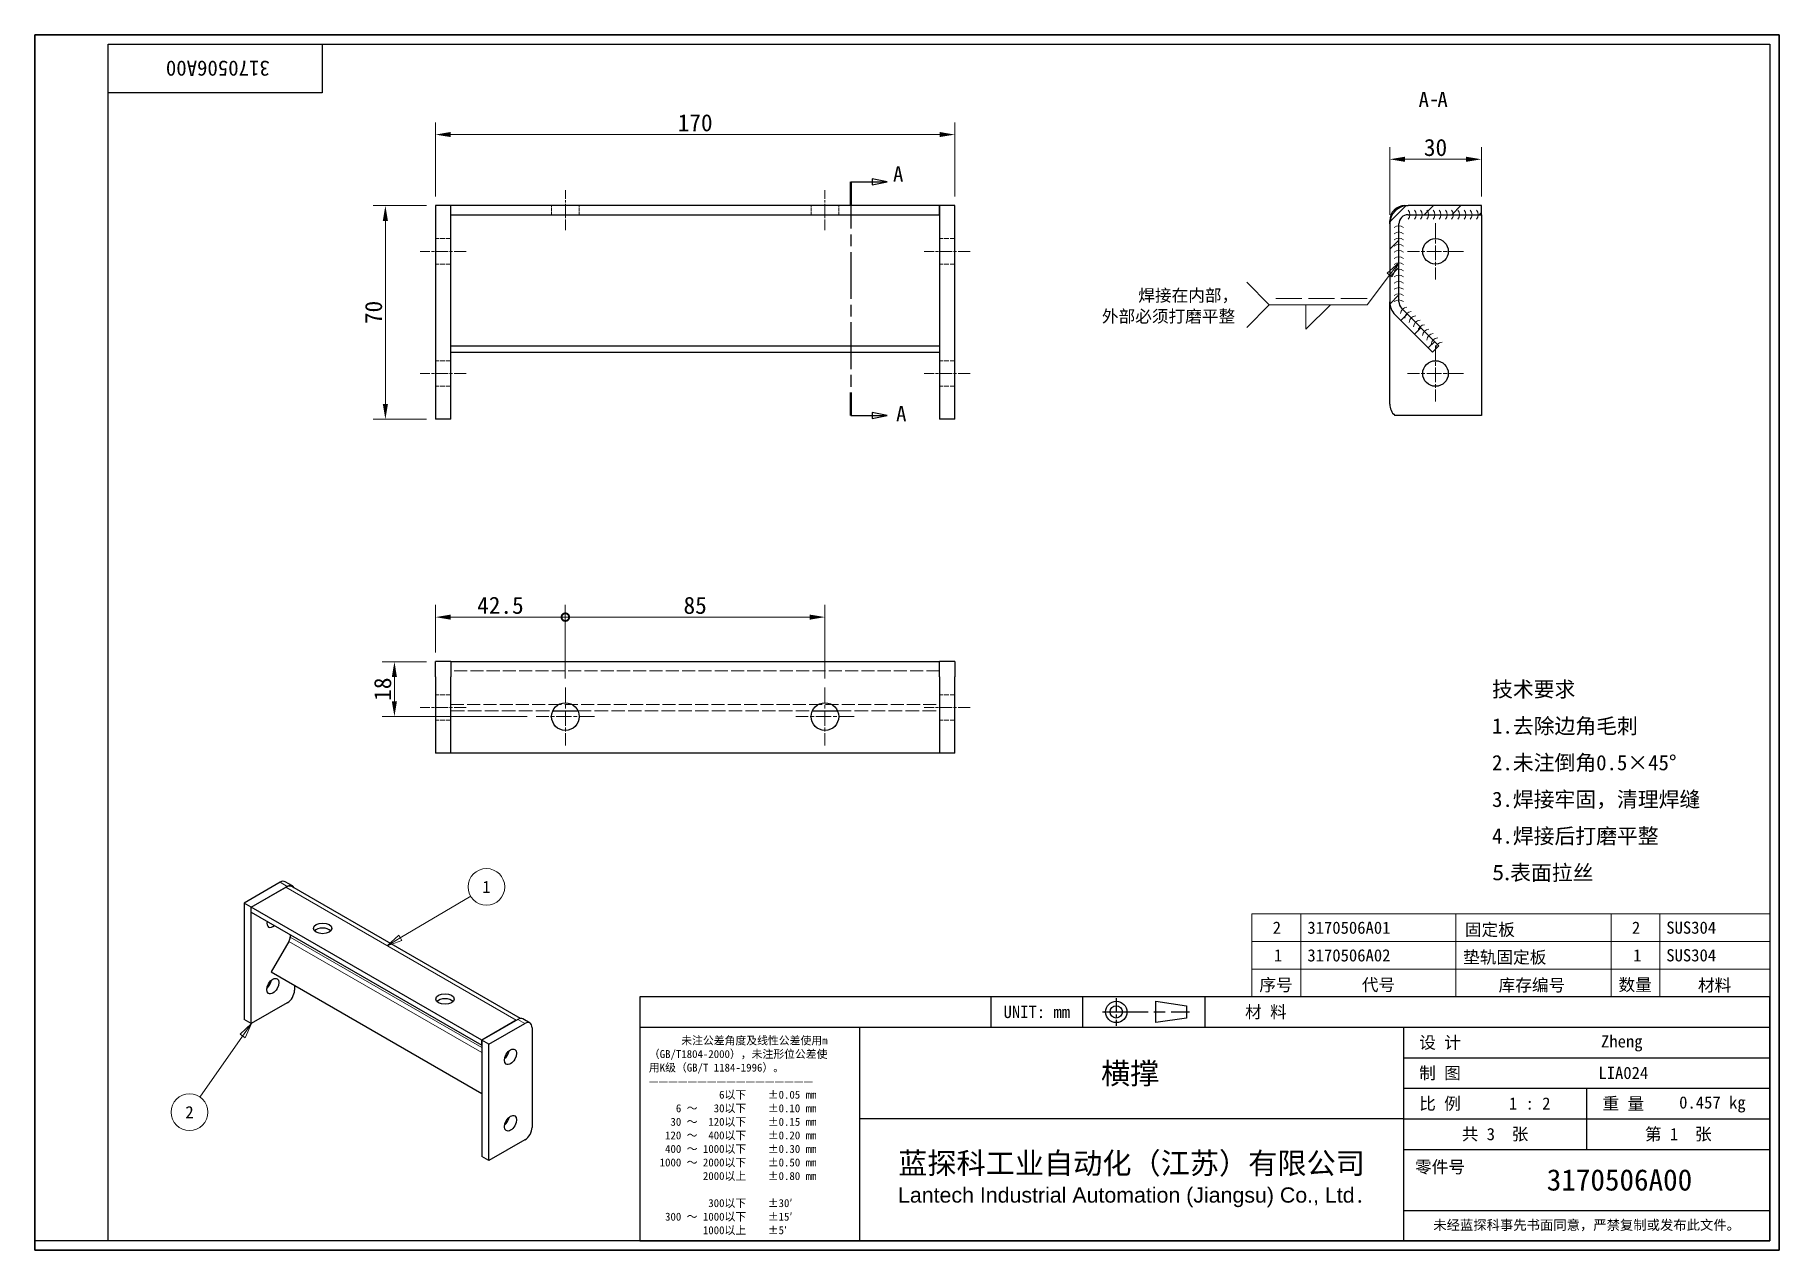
# Model space of a CAD drawing. Header units: millimetres. Extents: x 12 to 583, y 11 to 409.
import ezdxf
from ezdxf.enums import TextEntityAlignment as Align

# ---------------------------------------------------------------- set-up
doc = ezdxf.new("R2010")
doc.units = ezdxf.units.MM
doc.header["$LTSCALE"] = 2
doc.linetypes.add('CHAIN', pattern=[0.3543, 0.2362, -0.0295, 0.0591, -0.0295])
doc.linetypes.add('DASHED', pattern=[0.2067, 0.1654, -0.0413])
for name, color, linetype, lineweight in [('1', 7, 'Continuous', 18), ('剖面线 (ISO)', 7, 'Continuous', 18), ('可见 (ISO)', 7, 'Continuous', 25), ('可见窄的 (ISO)', 7, 'Continuous', 18), ('图框 (ISO)', 7, 'Continuous', 35), ('标题 (ISO)', 7, 'Continuous', 25)]:
    doc.layers.add(name, color=color, linetype=linetype, lineweight=lineweight)
for name, color, linetype, lineweight, true_color in [('中心标记 (ISO)', 1, 'CHAIN', 18, 0xff0000), ('中心线 (ISO)', 1, 'CHAIN', 18, 0xff0000), ('剖切线 (ISO)', 7, 'CHAIN', 25, 0x008000), ('尺寸 (ISO)', 7, 'Continuous', 18, 0x008000), ('符号 (ISO)', 7, 'Continuous', 18, 0x008000), ('隐藏 (ISO)', 5, 'DASHED', 18, 0x0000ff)]:
    doc.layers.add(name, color=color, linetype=linetype, lineweight=lineweight, true_color=true_color)
doc.styles.add('HZ_33', font='simfang.ttf')
doc.styles.add('文本样式164', font='SimSun.ttf')
doc.styles.add('文本样式165', font='SimSun.ttf')
doc.styles.add('文本样式179', font='calibri.ttf')
doc.styles.add('文本样式74', font='SimSun.ttf')
doc.styles.add('最新国标', font='simfang.ttf')
doc.styles.add('注释文本 (ISO)', font='simfang.ttf')
doc.dimstyles.new('默认 (GB)', dxfattribs={"dimscale": 2, "dimtxt": 2.8, "dimasz": 2.5, "dimexe": 2, "dimexo": 1.5, "dimgap": 0.5, "dimtad": 1, "dimtoh": 1, "dimdsep": 46, "dimtxsty": '最新国标', "dimcen": 0.09, "dimdle": 10, "dimclrd": 256, "dimclre": 256, "dimclrt": 256, "dimaunit": 1, "dimadec": 3, "dimazin": 2, "dimtfac": 0.535714, "dimtdec": 3, "dimtmove": 0, "dimatfit": 3, "dimfxl": 0, "dimtolj": 1, "dimlwd": -1, "dimlwe": -1, "dimarcsym": 0})

# ---------------------------------------------------------------- blocks, each defined once
blk = doc.blocks.new('图框 最新国标')
at = {"layer": '图框 (ISO)'}
for p, q in [((6, 7), (6, 204.5)), ((6, 204.5), (291.5, 204.5)), ((291.5, 204.5), (291.5, 5.5)), ((6, 7), (6, 5.5)), ((6, 7), (6, 5.5)), ((291.5, 5.5), (6, 5.5))]:
    blk.add_line(p, q, dxfattribs=at)
at = {"layer": '图框 (ISO)', "color": 7, "linetype": 'Continuous', "lineweight": 25}
for p, q in [((18, 203), (290, 203)), ((18, 7), (18, 203)), ((18, 203), (290, 203)), ((53, 203), (53, 195)), ((290, 203), (290, 7)), ((290, 203), (290, 7)), ((53, 195), (18, 195)), ((290, 7), (6, 7)), ((290, 7), (18, 7))]:
    blk.add_line(p, q, dxfattribs=at)
at = {"layer": '图框 (ISO)', "style": '文本样式74'}
blk.add_attdef('零件代号_001', (44.45, 200.25), '', height=2.5, rotation=180, dxfattribs=at)
blk = doc.blocks.new('标题栏 最新国标')
at = {"layer": '标题 (ISO)'}
for p, q in [((381.98, -183.84), (196.98, -183.84)), ((196.98, -183.84), (196.98, -223.84)), ((254.48, -183.84), (254.48, -188.84)), ((269.48, -183.84), (269.48, -188.84)), ((281.48, -188.09), (281.48, -184.59)), ((281.48, -184.59), (286.48, -185.34)), ((286.48, -185.34), (286.48, -187.34)), ((289.48, -183.84), (289.48, -188.84)), ((381.98, -223.84), (381.98, -183.84)), ((383.48, -183.84), (383.48, -225.34)), ((286.48, -187.34), (281.48, -188.09)), ((196.98, -188.84), (381.98, -188.84)), ((232.98, -188.84), (232.98, -223.84)), ((321.98, -188.84), (321.98, -223.84)), ((321.98, -193.84), (381.98, -193.84)), ((321.98, -198.84), (381.98, -198.84)), ((351.98, -198.84), (351.98, -208.84)), ((321.98, -203.84), (232.98, -203.84)), ((321.98, -203.84), (381.98, -203.84)), ((321.98, -208.84), (381.98, -208.84)), ((321.98, -218.84), (381.98, -218.84)), ((196.98, -223.84), (381.98, -223.84)), ((383.48, -225.34), (196.98, -225.34))]:
    blk.add_line(p, q, dxfattribs=at)
at = {"layer": '标题 (ISO)', "linetype": 'CHAIN', "ltscale": 5.000333}
blk.add_line((274.98, -184.09), (274.98, -188.59), dxfattribs=at)
at = {"layer": '标题 (ISO)', "linetype": 'CHAIN', "ltscale": 15.834605}
blk.add_line((272.73, -186.34), (286.98, -186.34), dxfattribs=at)
at = {"layer": '标题 (ISO)'}
for radius in [1.75, 1]:
    blk.add_circle((274.98, -186.34), radius, dxfattribs=at)
at = {"layer": '1', "style": '文本样式164'}
for s, p in [('UNIT: mm', (261.98, -186.34)), ('材 料', (299.48, -186.34)), ('设 计', (327.98, -191.34)), ('制 图', (327.98, -196.34)), ('比 例', (327.98, -201.34)), ('重 量', (357.98, -201.34)), ('共 3  张', (336.98, -206.34)), ('第 1  张', (366.98, -206.34))]:
    blk.add_text(s, height=2, dxfattribs=at).set_placement(p, align=Align.MIDDLE_CENTER)
at = {"layer": '标题 (ISO)', "style": '注释文本 (ISO)'}
for s, insert, char_height, attachment_point, line_spacing_factor in [('\\fSimSun|b0|i0;{\\H1.3000;      未注公差角度及线性公差使用m\\P}\\fSimSun|b0|i0;{\\H1.3000;（GB/T1804-2000），未注形位公差使\\P}\\fSimSun|b0|i0;{\\H1.3000;用K级（GB/T 1184-1996）。\\P}\\fSimSun|b0|i0;{\\H1.3000;—————————————————\\P}\\fSimSun|b0|i0;{\\H1.3000;             6以下    ±0.05 mm\\P}\\fSimSun|b0|i0;{\\H1.3000;     6 ～   30以下    ±0.10 mm\\P}\\fSimSun|b0|i0;{\\H1.3000;    30 ～  120以下    ±0.15 mm\\P}\\fSimSun|b0|i0;{\\H1.3000;   120 ～  400以下    ±0.20 mm\\P}\\fSimSun|b0|i0;{\\H1.3000;   400 ～ 1000以下    ±0.30 mm\\P}\\fSimSun|b0|i0;{\\H1.3000;  1000 ～ 2000以下    ±0.50 mm\\P}\\fSimSun|b0|i0;{\\H1.3000;          2000以上    ±0.80 mm\\P}\\fSimSun|b0|i0;{\\H1.3000;\\P}\\fSimSun|b0|i0;{\\H1.3000;           300以下    ±30′\\P}\\fSimSun|b0|i0;{\\H1.3000;   300 ～ 1000以下    ±15′\\P}\\fSimSun|b0|i0;{\\H1.3000;          1000以上    ±5′}', (198.48, -206.63), 1.3, 4, 1.023913), ('{\\fMicrosoft YaHei|b0|i0|c134|p34;\\H1.75x;蓝探科工业自动化（江苏）有限公司\\P\\fArial|b0|i0|c0|p34;\\H0.71429x;Lantech Industrial Automation (Jiangsu) Co., Ltd\\fFangSong|b0|i0|c134|p49;.\\H1.15195x; }', (277.48, -213.84), 2, 5, 0.978695)]:
    blk.add_mtext(s, dxfattribs=dict(at, insert=insert, char_height=char_height, attachment_point=attachment_point, line_spacing_factor=line_spacing_factor))
at = {"layer": '标题 (ISO)', "attachment_point": 5, "style": '注释文本 (ISO)'}
for s, insert, char_height in [('\\fFangSong|b0|i0;LIA024', (357.98, -196.34), 2), ('\\fFangSong|b0|i0;零件号', (327.98, -211.84), 2), ('\\fSimSun|b0|i0;{\\H1.6000;未经蓝探科事先书面同意，严禁复制或发布此文件。}', (351.98, -221.34), 1.6)]:
    blk.add_mtext(s, dxfattribs=dict(at, insert=insert, char_height=char_height))
at = {"layer": '标题 (ISO)', "style": '注释文本 (ISO)'}
blk.add_attdef('材料', text='', height=2, dxfattribs=at).set_placement((324.48, -186.34), align=Align.MIDDLE_CENTER)
at = {"layer": '标题 (ISO)'}
for tag, p, height, style in [('设计人_001', (354.33, -192.16), 2, '注释文本 (ISO)'), ('库存编号_001', (272.49, -198.15), 3.5, '文本样式165'), ('视图比例_001', (339.26, -202.33), 2, '注释文本 (ISO)'), ('质量\\P3;_001', (367.12, -202.16), 2, '注释文本 (ISO)'), ('零件代号_001', (345.45, -215.59), 3.5, '文本样式165')]:
    blk.add_attdef(tag, p, '', height=height, dxfattribs=dict(at, style=style))
blk = doc.blocks.new('二维转换剖视图0')
at = {"layer": '剖切线 (ISO)', "linetype": 'CHAIN', "ltscale": 16.240088}
blk.add_line((139.53, 180.45), (139.53, 142.18), dxfattribs=at)
at = {"layer": '剖切线 (ISO)', "linetype": 'Continuous', "lineweight": 50}
for p, q in [((139.53, 180.45), (139.53, 176.7)), ((139.53, 145.93), (139.53, 142.18))]:
    blk.add_line(p, q, dxfattribs=at)
at = {"layer": '剖切线 (ISO)', "linetype": 'Continuous'}
for p, q in [((139.53, 180.45), (143.03, 180.45)), ((145.53, 180.45), (143.03, 180.95)), ((143.03, 180.95), (143.03, 179.95)), ((143.03, 180.45), (145.53, 180.45)), ((143.03, 179.95), (145.53, 180.45)), ((139.53, 142.18), (143.03, 142.18)), ((145.53, 142.18), (143.03, 142.68)), ((143.03, 142.68), (143.03, 141.68)), ((143.03, 142.18), (145.53, 142.18)), ((143.03, 141.68), (145.53, 142.18))]:
    blk.add_line(p, q, dxfattribs=at)
at = {"layer": '剖切线 (ISO)', "linetype": 'Continuous', "flags": 128}
for points in [[(143.03, 179.95), (145.53, 180.45), (143.03, 180.95), (143.03, 179.95)], [(143.03, 141.68), (145.53, 142.18), (143.03, 142.68), (143.03, 141.68)]]:
    blk.add_lwpolyline(points, dxfattribs=at)
at = {"layer": '剖切线 (ISO)'}
for points in [[(143.03, 179.95), (145.53, 180.45), (143.03, 180.95), (143.03, 179.95)], [(143.03, 141.68), (145.53, 142.18), (143.03, 142.68), (143.03, 141.68)]]:
    blk.add_solid(points, dxfattribs=at)
at = {"layer": '剖切线 (ISO)', "char_height": 2.5, "attachment_point": 7, "style": 'HZ_33'}
for insert in [(146.46, 180.45), (146.96, 141.21)]:
    blk.add_mtext('A', dxfattribs=dict(at, insert=insert))
blk = doc.blocks.new('Caterpillar1')
at = {"layer": '符号 (ISO)'}
for centre in [(229.94, 175.05), (230.96, 175.05), (231.97, 175.05), (232.99, 175.05), (234.01, 175.05), (235.02, 175.05), (236.04, 175.05), (237.06, 175.05), (238.07, 175.05), (239.09, 175.05), (240.11, 175.05), (241.13, 175.05)]:
    blk.add_arc(centre, 1.13, 318.1897, 41.8103, dxfattribs=at)
blk = doc.blocks.new('Caterpillar2')
at = {"layer": '符号 (ISO)'}
for centre in [(229.26, 172.12), (229.26, 171.1), (229.26, 170.09), (229.26, 169.08), (229.26, 168.07), (229.26, 167.05), (229.26, 166.04), (229.26, 165.03), (229.26, 164.02), (229.26, 163), (229.26, 161.99), (229.26, 160.98), (229.26, 159.97)]:
    blk.add_arc(centre, 1.13, 48.1897, 131.8103, dxfattribs=at)
blk = doc.blocks.new('Caterpillar3')
at = {"layer": '符号 (ISO)'}
for centre, radius in [((230.64, 158.79), 1.13), ((231.36, 158.07), 1.12), ((232.08, 157.35), 1.12), ((232.8, 156.63), 1.13), ((233.52, 155.91), 1.13), ((234.24, 155.19), 1.13), ((234.96, 154.47), 1.12), ((235.68, 153.75), 1.12), ((236.4, 153.03), 1.13)]:
    blk.add_arc(centre, radius, 93.1897, 176.8103, dxfattribs=at)
blk = doc.blocks.new('明细栏')
at = {"layer": '符号 (ISO)'}
for p, q in [((290, 60.58), (205.2, 60.58)), ((205.2, 60.58), (205.2, 51.53)), ((213.2, 60.58), (213.2, 51.53)), ((238.6, 60.58), (238.6, 51.53)), ((264, 60.58), (264, 51.53)), ((272, 60.58), (272, 51.53)), ((290, 60.58), (290, 51.53)), ((290, 56.05), (205.2, 56.05)), ((290, 51.53), (205.2, 51.53)), ((205.2, 47), (205.2, 51.53)), ((213.2, 47), (213.2, 51.53)), ((238.6, 47), (238.6, 51.53)), ((264, 47), (264, 51.53)), ((272, 47), (272, 51.53)), ((290, 47), (290, 51.53)), ((290, 47), (205.2, 47))]:
    blk.add_line(p, q, dxfattribs=at)
at = {"layer": '符号 (ISO)', "char_height": 2, "attachment_point": 7, "style": '注释文本 (ISO)'}
for s, insert in [('2', (208.61, 57.3)), ('3170506A01', (214.28, 57.27)), ('固定板', (240.06, 56.75)), ('2', (267.41, 57.3)), ('SUS304', (273.03, 57.28)), ('1', (208.81, 52.77)), ('3170506A02', (214.28, 52.74)), ('垫轨固定板', (239.77, 52.23)), ('1', (267.61, 52.77)), ('SUS304', (273.03, 52.75)), ('序号', (206.42, 47.71)), ('代号', (223.19, 47.73)), ('库存编号', (245.58, 47.66)), ('数量', (265.21, 47.72)), ('材料', (278.21, 47.68))]:
    blk.add_mtext(s, dxfattribs=dict(at, insert=insert))
blk = doc.blocks.new('*D10')
at = {"layer": 'Defpoints', "color": 0, "transparency": 16777216}
for p in [(313.15, 376.35), (143.15, 353.09), (313.15, 353.09)]:
    blk.add_point(p, dxfattribs=at)
at = {"layer": '尺寸 (ISO)', "color": 116, "true_color": 0x00803f, "transparency": 16777216}
for p, q in [((143.15, 356.09), (143.15, 380.35)), ((313.15, 356.09), (313.15, 380.35)), ((148.15, 376.35), (308.15, 376.35))]:
    blk.add_line(p, q, dxfattribs=at)
for points in [[(148.15, 377.19), (148.15, 375.52), (143.15, 376.35)], [(308.15, 377.19), (308.15, 375.52), (313.15, 376.35)]]:
    blk.add_solid(points, dxfattribs=at)
at = {"layer": '尺寸 (ISO)', "transparency": 16777216, "insert": (228.15, 380.18), "char_height": 5.6, "attachment_point": 5, "style": '最新国标'}
blk.add_mtext('\\A1;170', dxfattribs=at)
blk = doc.blocks.new('*D11')
at = {"layer": 'Defpoints', "color": 0, "transparency": 16777216}
for p in [(143.15, 353.09), (126.74, 283.09), (143.15, 283.09)]:
    blk.add_point(p, dxfattribs=at)
at = {"layer": '尺寸 (ISO)', "color": 116, "true_color": 0x00803f, "transparency": 16777216}
for p, q in [((140.15, 353.09), (122.74, 353.09)), ((126.74, 348.09), (126.74, 288.09)), ((140.15, 283.09), (122.74, 283.09))]:
    blk.add_line(p, q, dxfattribs=at)
for points in [[(125.9, 348.09), (127.57, 348.09), (126.74, 353.09)], [(125.9, 288.09), (127.57, 288.09), (126.74, 283.09)]]:
    blk.add_solid(points, dxfattribs=at)
at = {"layer": '尺寸 (ISO)', "transparency": 16777216, "insert": (122.9, 318.09), "char_height": 5.6, "attachment_point": 5, "rotation": 90, "style": '最新国标'}
blk.add_mtext('\\A1;70', dxfattribs=at)
blk = doc.blocks.new('引出序号1')
at = {"layer": '符号 (ISO)'}
for p, q in [((65.81, 56.63), (77.33, 63.45)), ((65.56, 57.06), (63.66, 55.35)), ((65.81, 56.63), (63.66, 55.35)), ((63.66, 55.35), (66.07, 56.2)), ((66.07, 56.2), (65.56, 57.06))]:
    blk.add_line(p, q, dxfattribs=at)
at = {"layer": '符号 (ISO)', "flags": 128}
blk.add_lwpolyline([(65.56, 57.06), (63.66, 55.35), (66.07, 56.2), (65.56, 57.06)], dxfattribs=at)
at = {"layer": '符号 (ISO)'}
blk.add_circle((79.91, 64.98), 3, dxfattribs=at)
blk.add_solid([(65.56, 57.06), (63.66, 55.35), (66.07, 56.2), (65.56, 57.06)], dxfattribs=at)
at = {"layer": '符号 (ISO)', "insert": (79.91, 64.98), "char_height": 2, "attachment_point": 5, "style": '注释文本 (ISO)'}
blk.add_mtext('1', dxfattribs=at)
blk = doc.blocks.new('引出序号2')
at = {"layer": '符号 (ISO)'}
for p, q in [((40, 40.55), (33.02, 30.54)), ((41.43, 42.61), (39.59, 40.84)), ((39.59, 40.84), (40.41, 40.27)), ((40, 40.55), (41.43, 42.61)), ((40.41, 40.27), (41.43, 42.61))]:
    blk.add_line(p, q, dxfattribs=at)
at = {"layer": '符号 (ISO)', "flags": 128}
blk.add_lwpolyline([(40.41, 40.27), (41.43, 42.61), (39.59, 40.84), (40.41, 40.27)], dxfattribs=at)
at = {"layer": '符号 (ISO)'}
blk.add_circle((31.31, 28.09), 3, dxfattribs=at)
blk.add_solid([(40.41, 40.27), (41.43, 42.61), (39.59, 40.84), (40.41, 40.27)], dxfattribs=at)
at = {"layer": '符号 (ISO)', "insert": (31.31, 28.09), "char_height": 2, "attachment_point": 5, "style": '注释文本 (ISO)'}
blk.add_mtext('2', dxfattribs=at)
blk = doc.blocks.new('*D14')
at = {"layer": 'Defpoints', "color": 0, "transparency": 16777216}
for p in [(455.52, 368.26), (485.52, 353.09), (455.52, 347.09)]:
    blk.add_point(p, dxfattribs=at)
at = {"layer": '尺寸 (ISO)', "color": 116, "true_color": 0x00803f, "transparency": 16777216}
for p, q in [((455.52, 350.09), (455.52, 372.26)), ((485.52, 356.09), (485.52, 372.26)), ((480.52, 368.26), (460.52, 368.26))]:
    blk.add_line(p, q, dxfattribs=at)
for points in [[(460.52, 369.09), (460.52, 367.42), (455.52, 368.26)], [(480.52, 369.09), (480.52, 367.42), (485.52, 368.26)]]:
    blk.add_solid(points, dxfattribs=at)
at = {"layer": '尺寸 (ISO)', "transparency": 16777216, "insert": (470.52, 372.09), "char_height": 5.6, "attachment_point": 5, "style": '最新国标'}
blk.add_mtext('\\A1;30', dxfattribs=at)
blk = doc.blocks.new('_DotSmall')
at = {"color": 0, "linetype": 'ByBlock', "const_width": 0.5}
blk.add_lwpolyline([(-0.0625, 0, 1), (0.0625, 0, 1)], format="xyb", close=True, dxfattribs=at)
blk = doc.blocks.new('*D15')
at = {"layer": 'Defpoints', "color": 0, "transparency": 16777216}
for p in [(185.65, 218.31), (143.15, 203.72), (185.65, 195.22)]:
    blk.add_point(p, dxfattribs=at)
at = {"layer": '尺寸 (ISO)', "color": 116, "true_color": 0x00803f, "transparency": 16777216}
for p, q in [((143.15, 206.72), (143.15, 222.31)), ((148.15, 218.31), (185.65, 218.31)), ((185.65, 198.22), (185.65, 222.31))]:
    blk.add_line(p, q, dxfattribs=at)
blk.add_solid([(148.15, 219.14), (148.15, 217.47), (143.15, 218.31)], dxfattribs=at)
at = {"layer": '尺寸 (ISO)', "color": 116, "true_color": 0x00803f, "transparency": 16777216, "xscale": 5, "yscale": 5, "zscale": 5}
blk.add_blockref('_DotSmall', (185.65, 218.31), dxfattribs=at)
at = {"layer": '尺寸 (ISO)', "transparency": 16777216, "insert": (164.4, 222.15), "char_height": 5.6, "attachment_point": 5, "style": '最新国标'}
blk.add_mtext('\\A1;42.5', dxfattribs=at)
blk = doc.blocks.new('*D17')
at = {"layer": 'Defpoints', "color": 0, "transparency": 16777216}
for p in [(270.65, 218.31), (185.65, 195.22), (270.65, 195.22)]:
    blk.add_point(p, dxfattribs=at)
at = {"layer": '尺寸 (ISO)', "color": 116, "true_color": 0x00803f, "transparency": 16777216}
for p, q in [((185.65, 198.22), (185.65, 222.31)), ((185.65, 218.31), (265.65, 218.31)), ((270.65, 198.22), (270.65, 222.31))]:
    blk.add_line(p, q, dxfattribs=at)
blk.add_solid([(265.65, 219.14), (265.65, 217.47), (270.65, 218.31)], dxfattribs=at)
at = {"layer": '尺寸 (ISO)', "color": 116, "true_color": 0x00803f, "transparency": 16777216, "xscale": 5, "yscale": 5, "zscale": 5, "rotation": 180}
blk.add_blockref('_DotSmall', (185.65, 218.31), dxfattribs=at)
at = {"layer": '尺寸 (ISO)', "transparency": 16777216, "insert": (228.15, 222.14), "char_height": 5.6, "attachment_point": 5, "style": '最新国标'}
blk.add_mtext('\\A1;85', dxfattribs=at)
blk = doc.blocks.new('*D18')
at = {"layer": 'Defpoints', "color": 0, "transparency": 16777216}
for p in [(143.15, 203.72), (129.7, 185.72), (176.15, 185.72)]:
    blk.add_point(p, dxfattribs=at)
at = {"layer": '尺寸 (ISO)', "color": 116, "true_color": 0x00803f, "transparency": 16777216}
for p, q in [((140.15, 203.72), (125.7, 203.72)), ((129.7, 198.72), (129.7, 190.72)), ((173.15, 185.72), (125.7, 185.72))]:
    blk.add_line(p, q, dxfattribs=at)
for points in [[(128.86, 198.72), (130.53, 198.72), (129.7, 203.72)], [(128.86, 190.72), (130.53, 190.72), (129.7, 185.72)]]:
    blk.add_solid(points, dxfattribs=at)
at = {"layer": '尺寸 (ISO)', "transparency": 16777216, "insert": (125.87, 194.72), "char_height": 5.6, "attachment_point": 5, "rotation": 90, "style": '最新国标'}
blk.add_mtext('\\A1;18', dxfattribs=at)
blk = doc.blocks.new('焊接符号标识符1')
at = {"layer": '符号 (ISO)'}
for p, q in [((229.26, 167.17), (227.35, 165.48)), ((227.75, 165.17), (229.26, 167.17)), ((228.15, 164.87), (229.26, 167.17)), ((208.05, 160.29), (204.35, 163.99)), ((227.75, 165.17), (224.05, 160.29)), ((227.35, 165.48), (228.15, 164.87)), ((208.05, 160.29), (204.35, 156.59)), ((224.05, 160.29), (208.05, 160.29)), ((214.05, 160.29), (218.05, 160.29)), ((218.05, 160.29), (214.05, 156.29)), ((214.05, 156.29), (214.05, 160.29))]:
    blk.add_line(p, q, dxfattribs=at)
at = {"layer": '符号 (ISO)', "linetype": 'DASHED', "ltscale": 12.901145}
blk.add_line((224.05, 161.34), (208.05, 161.34), dxfattribs=at)
at = {"layer": '符号 (ISO)', "flags": 128}
blk.add_lwpolyline([(228.15, 164.87), (229.26, 167.17), (227.35, 165.48), (228.15, 164.87)], dxfattribs=at)
at = {"layer": '符号 (ISO)'}
blk.add_solid([(228.15, 164.87), (229.26, 167.17), (227.35, 165.48), (228.15, 164.87)], dxfattribs=at)
at = {"layer": '符号 (ISO)', "char_height": 2, "attachment_point": 7, "style": '注释文本 (ISO)'}
for s, insert in [('焊接在内部，', (186.6, 160.55)), ('外部必须打磨平整', (180.65, 157.19))]:
    blk.add_mtext(s, dxfattribs=dict(at, insert=insert))

msp = doc.modelspace()

# ---------------------------------------------------------------- hatches: boundary and pattern name
at = {"layer": '剖面线 (ISO)'}
h = msp.add_hatch(dxfattribs=at)
h.set_pattern_fill('ANSI31', color=256, scale=50.8, style=0)
h.set_pattern_definition([(45, (0, 0), (-4.49013, 4.49013), [])])
edge = h.paths.add_edge_path()
edge.add_line((485.517, 353.092), (461.517, 353.092))
edge.add_ellipse((461.517, 347.092), major_axis=(-6, 0), ratio=1, start_angle=270, end_angle=360)
edge.add_line((455.517, 347.092), (455.517, 321.577))
edge.add_ellipse((461.517, 321.577), major_axis=(0, -6), ratio=1, start_angle=270, end_angle=315)
edge.add_line((457.275, 317.335), (469.518, 305.091))
edge.add_line((469.518, 305.091), (471.639, 307.213))
edge.add_line((471.639, 307.213), (459.396, 319.456))
edge.add_ellipse((461.517, 321.577), major_axis=(-2.121, 2.121), ratio=1, start_angle=45, end_angle=90, ccw=False)
edge.add_line((458.517, 321.577), (458.517, 347.092))
edge.add_ellipse((461.517, 347.092), major_axis=(0, 3), ratio=1, start_angle=0, end_angle=90, ccw=False)
edge.add_line((461.517, 350.092), (485.517, 350.092))
edge.add_line((485.517, 350.092), (485.517, 353.092))

# ---------------------------------------------------------------- linework, layer by layer
at = {"layer": '中心标记 (ISO)', "ltscale": 10.209674}
for p, q in [((470.517, 347.28), (470.517, 328.904)), ((479.705, 338.092), (461.329, 338.092)), ((470.517, 307.28), (470.517, 288.904)), ((479.705, 298.092), (461.329, 298.092))]:
    msp.add_line(p, q, dxfattribs=at)
at = {"layer": '中心标记 (ISO)', "ltscale": 10.556371}
for p, q in [((185.655, 195.225), (185.655, 176.225)), ((270.655, 195.225), (270.655, 176.225)), ((195.155, 185.725), (176.155, 185.725)), ((280.155, 185.725), (261.155, 185.725))]:
    msp.add_line(p, q, dxfattribs=at)
at = {"layer": '中心线 (ISO)', "ltscale": 7.222748}
for p, q in [((185.655, 345.092), (185.655, 358.092)), ((270.655, 345.092), (270.655, 358.092))]:
    msp.add_line(p, q, dxfattribs=at)
at = {"layer": '中心线 (ISO)', "ltscale": 8.333956}
for p, q in [((153.155, 338.092), (138.155, 338.092)), ((318.155, 338.092), (303.155, 338.092)), ((153.155, 298.092), (138.155, 298.092)), ((318.155, 298.092), (303.155, 298.092)), ((153.155, 188.725), (138.155, 188.725)), ((318.155, 188.725), (303.155, 188.725))]:
    msp.add_line(p, q, dxfattribs=at)
at = {"layer": '可见 (ISO)'}
for p, q in [((148.155, 353.092), (143.155, 353.092)), ((143.155, 353.092), (143.155, 283.092)), ((308.155, 353.092), (148.155, 353.092)), ((148.155, 350.092), (148.155, 353.092)), ((148.155, 283.092), (148.155, 353.092)), ((148.155, 350.092), (308.155, 350.092)), ((308.155, 350.092), (308.155, 353.092)), ((313.155, 353.092), (308.155, 353.092)), ((308.155, 353.092), (308.155, 283.092)), ((313.155, 283.092), (313.155, 353.092)), ((460.517, 353.092), (461.517, 353.092)), ((485.517, 353.092), (461.517, 353.092)), ((461.517, 350.092), (485.517, 350.092)), ((485.517, 350.092), (485.517, 353.092)), ((485.517, 350.092), (485.517, 284.353)), ((455.517, 347.092), (455.517, 348.092)), ((455.517, 347.092), (455.517, 321.577)), ((458.517, 321.577), (458.517, 347.092)), ((455.517, 288.092), (455.517, 321.577)), ((457.275, 317.335), (469.518, 305.091)), ((471.639, 307.213), (459.396, 319.456)), ((148.155, 307.213), (308.155, 307.213)), ((148.155, 305.091), (308.155, 305.091)), ((469.518, 305.091), (471.639, 307.213)), ((148.155, 283.092), (143.155, 283.092)), ((313.155, 283.092), (308.155, 283.092)), ((485.517, 284.353), (457.198, 284.353)), ((143.155, 198.725), (143.155, 203.725)), ((148.155, 203.725), (143.155, 203.725)), ((148.155, 203.725), (308.155, 203.725)), ((148.155, 203.725), (148.155, 198.725)), ((308.155, 198.725), (308.155, 203.725)), ((313.155, 203.725), (308.155, 203.725)), ((313.155, 203.725), (313.155, 198.725)), ((143.155, 198.725), (143.155, 173.725)), ((148.155, 173.725), (148.155, 198.725)), ((148.155, 173.725), (148.155, 197.725)), ((308.155, 198.725), (308.155, 173.725)), ((308.155, 197.725), (308.155, 173.725)), ((313.155, 173.725), (313.155, 198.725)), ((181.566, 187.603), (189.744, 187.603)), ((266.566, 187.603), (274.744, 187.603)), ((148.155, 173.725), (143.155, 173.725)), ((308.155, 173.725), (148.155, 173.725)), ((313.155, 173.725), (308.155, 173.725)), ((92.282, 131.479), (80.497, 124.675)), ((96.306, 130.283), (93.949, 131.644)), ((82.854, 123.314), (94.639, 130.118)), ((82.854, 123.314), (94.168, 129.846)), ((170.928, 86.881), (96.168, 130.044)), ((82.854, 123.314), (80.497, 124.675)), ((80.497, 124.675), (80.497, 86.572)), ((158.279, 79.768), (82.854, 123.314)), ((82.854, 121.681), (82.854, 123.314)), ((82.854, 85.211), (82.854, 123.314)), ((82.854, 121.681), (158.279, 78.135)), ((95.582, 114.333), (95.582, 113.508)), ((95.168, 112.114), (89.396, 102.118)), ((89.396, 102.118), (158.279, 62.348)), ((96.996, 97.73), (96.996, 96.098)), ((94.639, 92.015), (82.854, 85.211)), ((82.854, 85.211), (80.497, 86.572)), ((170.064, 86.572), (158.279, 79.768)), ((169.593, 86.3), (158.279, 79.768)), ((174.088, 85.376), (171.731, 86.737)), ((160.636, 78.407), (172.421, 85.211)), ((174.778, 83.85), (174.778, 51.19)), ((158.279, 78.135), (158.279, 79.768)), ((160.636, 78.407), (158.279, 79.768)), ((158.279, 79.768), (158.279, 41.665)), ((160.636, 40.304), (160.636, 78.407)), ((172.421, 47.108), (160.636, 40.304)), ((160.636, 40.304), (158.279, 41.665))]:
    msp.add_line(p, q, dxfattribs=at)
for centre, radius in [((470.517, 338.092), 4.188), ((470.517, 298.092), 4.188), ((185.655, 185.725), 4.5), ((270.655, 185.725), 4.5)]:
    msp.add_circle(centre, radius, dxfattribs=at)
for centre, radius, start, end in [((461.517, 347.092), 6, 90, 180), ((460.517, 348.092), 5, 90, 180), ((461.517, 347.092), 3, 90, 180), ((461.517, 321.577), 6, 180, 225), ((461.517, 321.577), 3, 180, 225), ((460.517, 288.092), 5, 180, 228.4043)]:
    msp.add_arc(centre, radius, start, end, dxfattribs=at)
for centre, major_axis, start_param, end_param in [((92.282, 128.758), (1.667, 2.887), 0, 0.7853982), ((94.168, 126.58), (2, 3.464), 0, 0.7853982), ((94.639, 127.397), (1.667, 2.887), 5.8732768, 7.0685835), ((89.925, 119.232), (-1.396, -2.418), 5.2435369, 7.3228337), ((87.568, 120.593), (1.396, 2.418), 4.1466744, 4.181241), ((106.189, 114.741), (-3, 0), 3.6324753, 5.7923026), ((94.168, 112.692), (-1, -1.732), 1.5707963, 2.3561945), ((87.568, 98.819), (1.396, 2.418), 4.1466744, 5.2781035), ((94.639, 94.737), (-1.667, -2.887), 0.7853982, 2.3561945), ((146.258, 91.607), (-3, 0), 3.6324753, 5.7923026), ((170.064, 83.85), (1.667, 2.887), 0, 0.7853982), ((172.421, 82.489), (1.667, 2.887), 5.4977871, 7.0685835), ((165.35, 75.685), (1.396, 2.418), 4.1466744, 5.2781035), ((165.35, 53.912), (1.396, 2.418), 4.1466744, 5.2781035), ((172.421, 49.83), (-1.667, -2.887), 0.7853982, 2.3561945)]:
    msp.add_ellipse(centre, major_axis=major_axis, ratio=0.5773503, start_param=start_param, end_param=end_param, dxfattribs=at)
for centre, major_axis in [((106.189, 116.374), (3, 0)), ((89.925, 97.458), (1.396, 2.418)), ((146.258, 93.24), (3, 0)), ((167.707, 74.324), (1.396, 2.418)), ((167.707, 52.551), (1.396, 2.418))]:
    msp.add_ellipse(centre, major_axis=major_axis, ratio=0.5773503, dxfattribs=at)
at = {"layer": '可见窄的 (ISO)'}
for p, q in [((92.282, 131.479), (94.639, 130.118)), ((94.168, 129.846), (169.593, 86.3)), ((158.279, 75.677), (95.168, 112.114)), ((158.279, 77.31), (95.582, 113.508)), ((170.064, 86.572), (172.421, 85.211))]:
    msp.add_line(p, q, dxfattribs=at)
at = {"layer": '隐藏 (ISO)', "ltscale": 2.856945}
for p, q in [((181.155, 350.092), (181.155, 353.092)), ((190.155, 350.092), (190.155, 353.092)), ((266.155, 350.092), (266.155, 353.092)), ((275.155, 350.092), (275.155, 353.092))]:
    msp.add_line(p, q, dxfattribs=at)
at = {"layer": '隐藏 (ISO)', "ltscale": 4.761642}
for p, q in [((148.155, 342.28), (143.155, 342.28)), ((313.155, 342.28), (308.155, 342.28)), ((148.155, 333.904), (143.155, 333.904)), ((313.155, 333.904), (308.155, 333.904)), ((148.155, 302.28), (143.155, 302.28)), ((313.155, 302.28), (308.155, 302.28)), ((148.155, 293.904), (143.155, 293.904)), ((313.155, 293.904), (308.155, 293.904)), ((148.155, 192.913), (143.155, 192.913)), ((313.155, 192.913), (308.155, 192.913)), ((148.155, 184.537), (143.155, 184.537)), ((313.155, 184.537), (308.155, 184.537))]:
    msp.add_line(p, q, dxfattribs=at)
at = {"layer": '隐藏 (ISO)', "ltscale": 12.901145}
for p, q in [((308.155, 200.725), (148.155, 200.725)), ((148.155, 189.724), (308.155, 189.724))]:
    msp.add_line(p, q, dxfattribs=at)
at = {"layer": '隐藏 (ISO)', "ltscale": 13.469841}
for p, q in [((148.155, 187.603), (181.566, 187.603)), ((274.744, 187.603), (308.155, 187.603))]:
    msp.add_line(p, q, dxfattribs=at)
at = {"layer": '隐藏 (ISO)', "ltscale": 13.27341}
msp.add_line((189.744, 187.603), (266.566, 187.603), dxfattribs=at)

# ---------------------------------------------------------------- block references
at = {"xscale": 2, "yscale": 2, "zscale": 2}
for name, p, values in [('图框 最新国标', (0, 0), {'零件代号_001': '3170506A00'}), ('标题栏 最新国标', (-183.965, 461.689), {'零件代号_001': '3170506A00', '库存编号_001': '横撑', '质量\\P3;_001': '0.457 kg', '视图比例_001': '1 : 2', '设计人_001': 'Zheng'})]:
    msp.add_blockref(name, p, dxfattribs=at).add_auto_attribs(values)
at = {"layer": '剖切线 (ISO)', "xscale": 2, "yscale": 2, "zscale": 2}
msp.add_blockref('二维转换剖视图0', (0, 0), dxfattribs=at)
at = {"layer": '符号 (ISO)', "xscale": 2, "yscale": 2, "zscale": 2}
for name in ['Caterpillar1', 'Caterpillar2', '焊接符号标识符1', 'Caterpillar3', '引出序号1', '明细栏', '引出序号2']:
    msp.add_blockref(name, (0, 0), dxfattribs=at)

# ---------------------------------------------------------------- texts
at = {"layer": '符号 (ISO)', "char_height": 5, "attachment_point": 7}
for s, insert, style in [('A', (464.973, 385.342), 'HZ_33'), ('A', (471.129, 385.342), 'HZ_33'), ('-', (468.912, 385.342), '文本样式179')]:
    msp.add_mtext(s, dxfattribs=dict(at, insert=insert, style=style))
at = {"layer": '符号 (ISO)', "insert": (489.027, 164.373), "char_height": 5, "width": 74.8538, "attachment_point": 4, "line_spacing_factor": 1.441304, "style": '注释文本 (ISO)'}
msp.add_mtext('\\fFangSong|b0|i0;{\\H5.0000;技术要求\\P}\\fFangSong|b0|i0;{\\H5.0000;1.去除边角毛刺\\P}\\fFangSong|b0|i0;{\\H5.0000;2.未注倒角0.5×45°\\P}\\fFangSong|b0|i0;{\\H5.0000;3.焊接牢固，清理焊缝\\P}\\fFangSong|b0|i0;{\\H5.0000;4.焊接后打磨平整\\P}\\fCalibri|b0|i0;{\\H5.0000;5.}\\fFangSong|b0|i0;{\\H5.0000;表面拉丝}', dxfattribs=at)

# ---------------------------------------------------------------- dimensions: what is measured, and where the dimension line sits
at = {"layer": '尺寸 (ISO)', "color": 116, "true_color": 0x00803f}
for base, p1, p2, angle, override, picture, middle in [((313.155, 376.352), (143.155, 353.092), (313.155, 353.092), 180, {"dimgap": 0.5, "dimtoh": 0, "dimdec": 2, "dimtol": 0, "dimlim": 0, "dimtp": 0, "dimtm": 0, "dimtdec": 3, "dimtofl": 0, "dimatfit": 1}, '*D10', (228.155, 376.352)), ((126.735, 283.092), (143.155, 353.092), (143.155, 283.092), 90, {"dimgap": 0.5, "dimtoh": 0, "dimdec": 2, "dimtol": 0, "dimlim": 0, "dimtp": 0, "dimtm": 0, "dimtdec": 3, "dimtofl": 0, "dimatfit": 1}, '*D11', (126.735, 318.092)), ((185.655, 218.307), (143.155, 203.725), (185.655, 195.225), 180, {"dimgap": 0.5, "dimtoh": 0, "dimdec": 2, "dimblk2": 'DotSmall', "dimsah": 1, "dimdle": 0, "dimtol": 0, "dimlim": 0, "dimtp": 0, "dimtm": 0, "dimtdec": 3, "dimtofl": 0, "dimatfit": 1}, '*D15', (164.405, 218.307)), ((270.655, 218.307), (185.655, 195.225), (270.655, 195.225), 180, {"dimgap": 0.5, "dimtoh": 0, "dimdec": 2, "dimblk1": 'DotSmall', "dimsah": 1, "dimdle": 0, "dimtol": 0, "dimlim": 0, "dimtp": 0, "dimtm": 0, "dimtdec": 3, "dimtofl": 0, "dimatfit": 1}, '*D17', (228.155, 218.307)), ((129.698, 185.725), (143.155, 203.725), (176.155, 185.725), 90, {"dimgap": 0.5, "dimtoh": 0, "dimdec": 2, "dimtol": 0, "dimlim": 0, "dimtp": 0, "dimtm": 0, "dimtdec": 3, "dimtofl": 0, "dimatfit": 1}, '*D18', (129.698, 194.725))]:
    dim = msp.add_linear_dim(base=base, p1=p1, p2=p2, angle=angle, dimstyle='默认 (GB)', override=override, dxfattribs=at)
    dim.commit()
    dim.dimension.update_dxf_attribs({"geometry": picture, "text_midpoint": middle, "dimtype": 160})
dim = msp.add_linear_dim(base=(455.517, 368.256), p1=(485.517, 353.092), p2=(455.517, 347.092), dimstyle='默认 (GB)', override={"dimgap": 0.5, "dimtoh": 0, "dimdec": 2, "dimtol": 0, "dimlim": 0, "dimtp": 0, "dimtm": 0, "dimtdec": 3, "dimtofl": 0, "dimatfit": 1}, dxfattribs=at)
dim.commit()
dim.dimension.update_dxf_attribs({"geometry": '*D14', "text_midpoint": (470.517, 368.256), "dimtype": 160})

doc.saveas('drawing.dxf')
